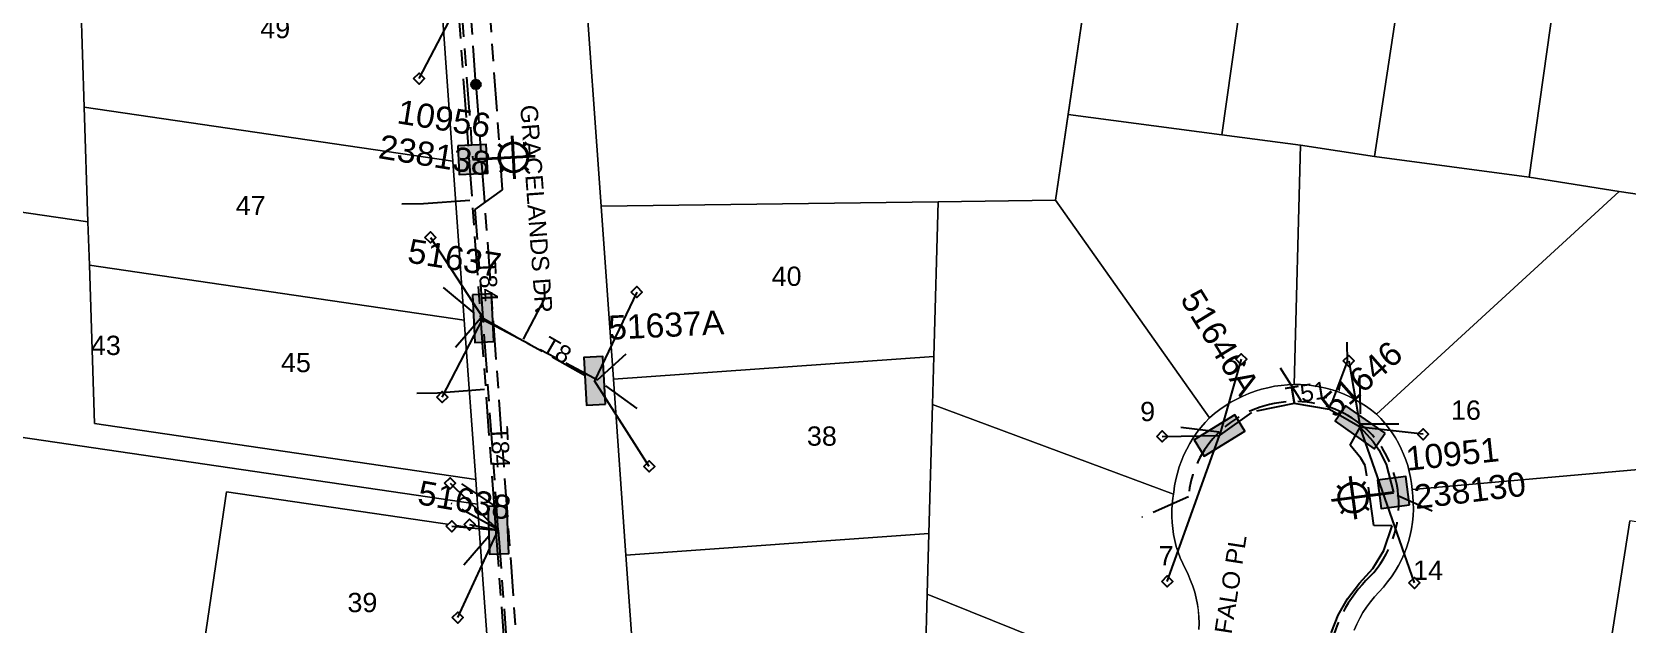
# Model space of a CAD drawing. Header units: metres. Extents: x 302094 to 304730, y 6265242 to 6268907.
# Drawn here: x 303927.4 to 304093, y 6267630.8 to 6267692.2 of the extents above; entities that cross this region are included whole.
import ezdxf
from ezdxf.enums import TextEntityAlignment as Align

# ---------------------------------------------------------------- set-up
doc = ezdxf.new("R2010")
doc.units = ezdxf.units.M
doc.linetypes.add('Cable Exist UG', pattern=[8.2, 4, -1.2, 1.8, -1.2])
doc.layers.get('0').update_dxf_attribs({"color": 6})
for name, color, linetype, lineweight in [('Cadastre Buildings_SP_EXT', 9, 'Continuous', 5), ('Cadastre Land Parcels_SP_EXT', 7, 'Continuous', 5), ('Cadastre Roads_SP_EXT', 9, 'Continuous', 5)]:
    doc.layers.add(name, color=color, linetype=linetype, lineweight=lineweight)
for name, color, linetype in [('Duct_SP_EXT', 7, 'Continuous'), ('Equip_HV_EXT', 7, 'Continuous'), ('Equip_SP_SL_EXT', 7, 'Continuous'), ('Mains_HV_EXT', 1, 'Continuous'), ('Mains_LV_EXT', 5, 'Continuous'), ('Mains_LV_SL_EXT', 4, 'Continuous'), ('Services_SP_EXT', 7, 'Continuous'), ('SupportsUG_SP_LV_EXT', 7, 'Continuous'), ('SupportsUG_SP_LV_SL_EXT', 7, 'Continuous'), ('Trench_SP_EXT', 7, 'Continuous')]:
    doc.layers.add(name, color=color, linetype=linetype)
doc.styles.add('COLUMN_LABEL', font='arial.ttf')
doc.styles.add('iecARIAL', font='arial.ttf', dxfattribs={"height": 2})
doc.styles.add('POLE_LABEL', font='arial.ttf')
doc.styles.get("Standard").update_dxf_attribs({"font": 'arial.ttf'})

# ---------------------------------------------------------------- blocks, each defined once
blk = doc.blocks.new('COLUMN_EXT')
blk.add_hatch(color=256).paths.add_polyline_path([(-1.49, 1.48), (-1.49, -1.49), (1.48, -1.49), (1.48, 1.48)])
blk.add_lwpolyline([(-1.49, -1.49), (1.48, -1.49), (1.48, 1.48), (-1.49, 1.48)], close=True)
for tag, height, style, flags, p in [('ASSET_NUM', 2.5, 'COLUMN_LABEL', 8, (2, 2)), ('STRUCTURE_PLANT_NUMBER', 0.2, 'POLE_LABEL', 9, (1.81, 0.03)), ('STREET_CODE', 0.2, 'COLUMN_LABEL', 9, (1.81, -0.2))]:
    blk.add_attdef(tag, text='', height=height, dxfattribs=dict(style=style, flags=flags)).set_placement(p, align=Align.MIDDLE_LEFT)
at = {"flags": 9}
for tag, p in [('COLUMN_TYPE', (1.81, -0.4)), ('OWNED_BY', (1.81, -0.6)), ('STATE', (1.81, -0.8)), ('USAGE', (1.81, -1)), ('STREETNAME', (1.81, -1.6)), ('LEGEND', (1.81, -1.2)), ('LOCATION', (1.81, -1.4)), ('SUBURB', (1.81, -1.8)), ('NOTES', (1.81, -2))]:
    blk.add_attdef(tag, text='', height=0.2, dxfattribs=at).set_placement(p, align=Align.MIDDLE_LEFT)
at = {"flags": 1}
blk.add_attdef('Z', (1.81, -2.35), '', height=0.2, dxfattribs=at)
blk = doc.blocks.new('PILLAR_EXT')
blk.add_hatch(color=256).paths.add_polyline_path([(-2.475, 0.99), (-2.475, -0.99), (2.475, -0.99), (2.475, 0.99)])
blk.add_lwpolyline([(-2.475, -0.99), (2.475, -0.99), (2.475, 0.99), (-2.475, 0.99)], close=True)
at = {"style": 'iecARIAL', "flags": 8}
blk.add_attdef('ASSET_NUM', (1.5, 3.5), '', height=2.5, dxfattribs=at)
for tag, p, flags in [('OWNED_BY', (0, -0.2), 9), ('STATE', (0, -0.4), 9), ('SUPPORT_TYPE', (0, -0.6), 9), ('STREETNAME', (0, -1.8), 9), ('USAGE', (0, -0.8), 9), ('LEGEND', (0, -1), 9), ('LOCATION', (0, -1.2), 9), ('NOTES', (0, -1.4), 9), ('PARENT', (0, -1.6), 9), ('SUBURB', (0, -2), 1)]:
    blk.add_attdef(tag, p, '', height=0.2, dxfattribs=dict(flags=flags))
blk = doc.blocks.new('SL_LANTERN_EXT')
at = {"lineweight": 40}
for p, q in [((-1.46, 5.68), (-1.06, 5.28)), ((0, 1.97), (0, 6.47)), ((1.46, 5.68), (1.06, 5.28)), ((-2.25, 4.22), (2.25, 4.22)), ((-1.46, 2.76), (-1.06, 3.16)), ((0, 0), (0, 2.72)), ((1.46, 2.76), (1.06, 3.16))]:
    blk.add_line(p, q, dxfattribs=at)
blk.add_circle((0, 4.22), 1.5, dxfattribs=at)
at = {"style": 'iecARIAL', "flags": 8}
blk.add_attdef('ASSET_NUM', (1.5, 1.5), '', height=2.5, dxfattribs=at)
for tag, p, height, flags in [('OPERATING_VOLTAGE', (0.98, -1.65), 0.2, 9), ('ORIENTATION', (0.98, -1.85), 0.2, 9), ('CONSTRUCTED_VOLTAGE', (0.98, -0.65), 0.2, 9), ('CONTROL_TYPE', (0.98, -0.85), 0.2, 9), ('LANTERN_PURPOSE', (0.98, -1.05), 0.2, 9), ('LANTERN_TYPE', (0.98, -1.25), 0.2, 9), ('NO_PHASES', (0.98, -1.45), 0.2, 9), ('LNUMBER', (2.18, -3.25), 2.5, 8), ('OWNED_BY', (0.98, -2.05), 0.2, 9), ('STATE', (0.98, -2.25), 0.2, 9), ('USAGE', (0.98, -2.45), 0.2, 9), ('CEXIST', (0.98, -2.65), 0.2, 9), ('CNEW', (0.98, -2.85), 0.2, 9), ('CNUMBER', (0.98, -3.05), 0.2, 9), ('CREMOVE', (0.98, -3.25), 0.2, 9), ('CREPLACE', (0.98, -3.45), 0.2, 9), ('LKINGHEIGHT', (0.98, -3.65), 0.2, 9), ('LBRACKET', (0.98, -3.85), 0.2, 9), ('LBRACKETVOCAB', (0.98, -4.05), 0.2, 9), ('LCATEGORY', (0.98, -4.25), 0.2, 9), ('LCHARGE1', (0.98, -4.45), 0.2, 9), ('LCHARGE1PERCENT', (0.98, -4.65), 0.2, 9), ('LCHARGE2', (0.98, -4.85), 0.2, 9), ('LCHARGE2PERCENT', (0.98, -5.05), 0.2, 9), ('LCHARGE3', (0.98, -5.25), 0.2, 9), ('LCHARGE3PERCENT', (0.98, -5.45), 0.2, 9), ('LEXIST', (0.98, -5.65), 0.2, 9), ('LLAMP', (0.98, -5.85), 0.2, 9), ('LLAMPVOCAB', (0.98, -6.05), 0.2, 9), ('LMAST', (0.98, -6.25), 0.2, 9), ('LMASTVOCAB', (0.98, -6.45), 0.2, 9), ('LNEW', (0.98, -6.65), 0.2, 9), ('LANTNUMBER', (0.98, -6.85), 0.2, 9), ('LOUTREACH', (0.98, -7.25), 0.2, 9), ('LOUTREACHVOCAB', (0.98, -7.45), 0.2, 9), ('LRATECODE', (0.98, -7.65), 0.2, 9), ('LREMOVE', (0.98, -7.85), 0.2, 9), ('LREPLACE', (0.98, -8.05), 0.2, 9), ('LTYPE', (0.98, -8.25), 0.2, 9), ('LTYPEVOCAB', (0.98, -8.45), 0.2, 9), ('STREETNAME', (0.98, -9.25), 0.2, 9), ('SUBURB', (0.98, -9.45), 0.2, 1), ('LEGEND', (0.98, -8.65), 0.2, 9), ('LOCATION', (0.98, -8.85), 0.2, 9), ('NOTES', (0.98, -9.05), 0.2, 9)]:
    blk.add_attdef(tag, p, '', height=height, dxfattribs=dict(flags=flags))
blk = doc.blocks.new('CCP_EXT')
at = {"flags": 9}
for tag, p in [('LIFE_SUPPORT', (0, -1.6)), ('STATE', (0, -1.8)), ('NOTES', (0, -2))]:
    blk.add_attdef(tag, text='', height=0.2, dxfattribs=at).set_placement(p, align=Align.MIDDLE_LEFT)
blk.add_wipeout([(0, 0.57), (0.57, 0), (0, -0.57), (-0.57, 0)])
blk.add_lwpolyline([(-0.57, 0), (0, 0.57), (0.57, 0), (0, -0.57), (-0.57, 0)])
at = {"flags": 1}
blk.add_attdef('Z', (0, 0), '', height=0.2, dxfattribs=at)
at = {"flags": 9}
for tag, p in [('CCP_TYPE', (0, 0)), ('CONSTRUCTED_VOLTAGE', (0, -0.2)), ('OPERATING_VOLTAGE', (0, -0.6)), ('ORIENTATION', (0, -0.8)), ('OWNED_BY', (0, -1)), ('NO_PHASES', (0, -0.4)), ('USAGE', (0, -1.2)), ('LEGEND', (0, -1.4))]:
    blk.add_attdef(tag, text='', height=0.2, dxfattribs=at).set_placement(p, align=Align.MIDDLE_LEFT)
blk = doc.blocks.new('CONNECTOR_NODE_EXT')
h = blk.add_hatch(color=256)
edge = h.paths.add_edge_path()
edge.add_arc((0, 0), 0.5, 0, 360)
blk.add_circle((0, 0), 0.5)
at = {"flags": 1}
blk.add_attdef('Z', (0, 0), '', height=0.2, dxfattribs=at)
at = {"flags": 9}
for tag, p in [('CONNECTOR_TYPE', (0, 0)), ('CONSTRUCTED_VOLTAGE', (0, -0.2)), ('OPERATING_VOLTAGE', (0, -0.6)), ('ORIENTATION', (0, -0.8)), ('SUBTYPE', (0, -1)), ('NO_PHASES', (0, -0.4)), ('USAGE', (0, -1.2)), ('NOTES', (0, -1.4))]:
    blk.add_attdef(tag, text='', height=0.2, dxfattribs=at).set_placement(p, align=Align.MIDDLE_LEFT)

msp = doc.modelspace()

# ---------------------------------------------------------------- linework, layer by layer
at = {"layer": 'Cadastre Buildings_SP_EXT', "linetype": 'Continuous'}
for points in [[(304034.96, 6267683.7), (304040.44, 6267720.85), (304032.53, 6267721.92), (304024.34, 6267723.02), (303994.08, 6267727.09), (303990.15, 6267726.6), (303986.99, 6267724.21), (303985.43, 6267720.58), (303985.19, 6267718.85), (303984.98, 6267717.11), (303984.81, 6267715.38), (303984.67, 6267713.64), (303984.55, 6267711.9), (303984.47, 6267710.16), (303984.42, 6267708.42), (303984.41, 6267706.67), (303984.42, 6267704.92), (303984.47, 6267703.18), (303984.54, 6267701.44), (303984.65, 6267699.71), (303986.48, 6267674.16), (304021.48, 6267674.62), (304033.66, 6267674.78), (304034.96, 6267683.7)], [(304056.06, 6267718.02), (304040.44, 6267720.85), (304034.96, 6267683.69), (304050.92, 6267681.56), (304056.06, 6267718.02)], [(304059.08, 6267680.49), (304066.78, 6267679.32), (304072.3, 6267715.78), (304056.06, 6267718.02), (304050.92, 6267681.56), (304059.08, 6267680.49)]]:
    msp.add_lwpolyline(points, close=True, dxfattribs=at)
at = {"layer": 'Cadastre Land Parcels_SP_EXT', "linetype": 'Continuous'}
for points in [[(303937.3, 6267734.74), (303933.83, 6267735.21), (303928.86, 6267701.36), (303912.86, 6267703.71), (303911.84, 6267696.78), (303909.08, 6267677.98), (303908.8, 6267676.1), (303933.23, 6267672.53), (303932.85, 6267684.45), (303932.33, 6267700.87), (303937.3, 6267734.74)], [(304087.95, 6267713.51), (304072.3, 6267715.78), (304066.78, 6267679.32), (304082.83, 6267677.16), (304087.95, 6267713.51)], [(304104.07, 6267711.28), (304087.95, 6267713.51), (304082.83, 6267677.16), (304092.17, 6267675.7), (304098.24, 6267674.77), (304100.86, 6267691.61), (304104.07, 6267711.28)], [(303971.11, 6267678.83), (303969.94, 6267695.41), (303949.3, 6267698.37), (303932.33, 6267700.87), (303932.85, 6267684.45), (303971.11, 6267678.83)], [(303971.11, 6267678.83), (303932.85, 6267684.45), (303933.23, 6267672.53), (303933.38, 6267668.03), (303972.29, 6267662.32), (303971.11, 6267678.83)], [(303973.66, 6267643.25), (303973.48, 6267645.81), (303933.9, 6267651.62), (303933.38, 6267668.03), (303933.23, 6267672.53), (303908.8, 6267676.1), (303906.32, 6267659.18), (303905.45, 6267653.25), (303973.66, 6267643.25)], [(304021.03, 6267658.58), (304021.48, 6267674.62), (303986.48, 6267674.16), (303987.77, 6267656.2), (304021.03, 6267658.58)], [(304033.66, 6267674.78), (304021.48, 6267674.62), (304021.03, 6267658.58), (304020.89, 6267653.6), (304045.91, 6267644.27), (304045.93, 6267644.5), (304046.02, 6267645.16), (304046.14, 6267645.82), (304046.3, 6267646.47), (304046.5, 6267647.11), (304046.72, 6267647.74), (304046.98, 6267648.36), (304047.28, 6267648.96), (304047.6, 6267649.55), (304047.95, 6267650.12), (304048.33, 6267650.67), (304048.74, 6267651.2), (304049.18, 6267651.71), (304049.64, 6267652.19), (304033.66, 6267674.78)], [(304098.24, 6267674.77), (304092.17, 6267675.7), (304066.98, 6267652.57), (304067.42, 6267652.12), (304067.84, 6267651.65), (304068.23, 6267651.16), (304068.6, 6267650.64), (304068.94, 6267650.11), (304069.25, 6267649.57), (304069.54, 6267649), (304069.79, 6267648.43), (304070.02, 6267647.84), (304070.21, 6267647.24), (304070.37, 6267646.63), (304070.51, 6267646.01), (304070.6, 6267645.39), (304070.67, 6267644.76), (304094.18, 6267646.83), (304095.75, 6267657.54), (304098.24, 6267674.77)], [(303972.29, 6267662.32), (303933.38, 6267668.03), (303933.9, 6267651.62), (303973.48, 6267645.81), (303972.29, 6267662.32)], [(304020.89, 6267653.6), (304021.03, 6267658.58), (303987.77, 6267656.2), (303989.07, 6267637.95), (304020.51, 6267640.2), (304020.89, 6267653.6)], [(303973.66, 6267643.25), (303905.45, 6267653.25), (303903.56, 6267640.39), (303901.24, 6267624.56), (303897.4, 6267598.41), (303922.86, 6267600.35), (303941.32, 6267601.76), (303944.05, 6267620.35), (303947.6, 6267644.54), (303973.84, 6267640.7), (303973.66, 6267643.25)], [(303973.84, 6267640.7), (303947.6, 6267644.54), (303944.05, 6267620.35), (303975.14, 6267622.59), (303973.84, 6267640.7)], [(304123.06, 6267619.73), (304125.52, 6267636.65), (304093.27, 6267641.51), (304090.57, 6267624.33), (304123.06, 6267619.73)], [(304019.97, 6267620.91), (304020.34, 6267633.91), (304020.51, 6267640.2), (303989.07, 6267637.95), (303990.45, 6267618.8), (304010.89, 6267620.26), (304019.97, 6267620.91)], [(304047.46, 6267622.97), (304020.34, 6267633.91), (304019.97, 6267620.91), (304039.25, 6267598.86), (304039.27, 6267598.89), (304040.15, 6267599.87), (304040.98, 6267600.91), (304041.75, 6267601.99), (304042.47, 6267603.1), (304043.12, 6267604.25), (304043.72, 6267605.43), (304044.25, 6267606.65), (304044.72, 6267607.89), (304045.12, 6267609.15), (304045.46, 6267610.43), (304045.73, 6267611.72), (304045.94, 6267613.03), (304047.46, 6267622.97)]]:
    msp.add_lwpolyline(points, close=True, dxfattribs=at)
for points in [[(304048.54, 6267630.25), (304048.55, 6267630.9), (304048.53, 6267631.55), (304048.48, 6267632.2), (304048.38, 6267632.84), (304048.26, 6267633.48), (304048.1, 6267634.11), (304047.91, 6267634.73), (304047.68, 6267635.33), (304047.43, 6267635.93), (304046.86, 6267637.08), (304046.61, 6267637.66), (304046.38, 6267638.25), (304046.19, 6267638.85), (304046.04, 6267639.46), (304045.91, 6267640.08), (304045.82, 6267640.71), (304045.75, 6267641.34), (304045.73, 6267641.97), (304045.73, 6267642.6), (304045.77, 6267643.23), (304045.84, 6267643.86), (304045.91, 6267644.27), (304045.91, 6267644.27), (304020.89, 6267653.6), (304020.51, 6267640.2), (304020.34, 6267633.91), (304047.46, 6267622.97)], [(304094.18, 6267646.83), (304070.67, 6267644.76), (304070.75, 6267644.09), (304070.79, 6267643.41), (304070.8, 6267642.73), (304070.77, 6267642.05), (304070.7, 6267641.38), (304070.6, 6267640.7), (304070.46, 6267640.04), (304070.29, 6267639.38), (304070.08, 6267638.73), (304069.84, 6267638.1), (304069.56, 6267637.48), (304069.25, 6267636.87), (304068.91, 6267636.28), (304068.54, 6267635.72), (304068.13, 6267635.17), (304067.7, 6267634.64), (304066.78, 6267633.64), (304066.35, 6267633.11), (304065.95, 6267632.57), (304065.57, 6267632), (304065.23, 6267631.41), (304064.92, 6267630.8), (304064.65, 6267630.18)], [(304090.57, 6267624.33), (304093.27, 6267641.51)]]:
    msp.add_lwpolyline(points, dxfattribs=at)
at = {"layer": 'Duct_SP_EXT', "linetype": 'Continuous'}
for points in [[(303965.81, 6267674.39), (303968.07, 6267674.43), (303972.85, 6267674.77)], [(303980.57, 6267666.08), (303980.6, 6267664.59), (303978.39, 6267660.35)]]:
    msp.add_lwpolyline(points, dxfattribs=at)
at = {"layer": 'Mains_HV_EXT', "linetype": 'Cable Exist UG'}
msp.add_lwpolyline([(303973.49, 6267686.79), (303972.68, 6267698.49), (303972.58, 6267712.14), (303975.46, 6267739.7), (304004, 6267735.82)], dxfattribs=at)
at = {"layer": 'Mains_LV_EXT', "linetype": 'Cable Exist UG'}
for points in [[(303974.25, 6267662.53), (303973.42, 6267673.81), (303976.27, 6267675.85), (303974.96, 6267694.23), (303971.9, 6267695.65)], [(303974.25, 6267662.53), (303985.82, 6267656.05)], [(303975.82, 6267640.55), (303974.25, 6267662.53)], [(304065.26, 6267651.23), (304062.08, 6267653.08), (304058.43, 6267653.7), (304054, 6267652.77), (304050.68, 6267650.37)], [(304058.46, 6267606.67), (304061.69, 6267627.22), (304062.29, 6267629.95), (304063.01, 6267631.72), (304063.96, 6267633.41), (304065.21, 6267635.05), (304066.59, 6267636.57), (304067.73, 6267638.42), (304068.6, 6267641), (304066.71, 6267641.04), (304065.81, 6267647.24), (304065.35, 6267648.01), (304064.23, 6267649.35), (304065.26, 6267651.23)]]:
    msp.add_lwpolyline(points, dxfattribs=at)
at = {"layer": 'Mains_LV_SL_EXT', "linetype": 'Cable Exist UG'}
for points in [[(303971.92, 6267695.72), (303973.17, 6267679)], [(304065.26, 6267651.23), (304066.61, 6267649.75), (304067.22, 6267648.87), (304067.98, 6267647.41), (304068.73, 6267644.46)]]:
    msp.add_lwpolyline(points, dxfattribs=at)
at = {"layer": 'Trench_SP_EXT', "linetype": 'Cable Exist UG'}
for points in [[(303971.6, 6267695.54), (303973.97, 6267662.52)], [(303970.1, 6267665.71), (303973.97, 6267662.52), (303970.72, 6267658.74)], [(303973.97, 6267662.52), (303975.55, 6267661.7)], [(303975.55, 6267661.7), (303984.45, 6267657.05)], [(303990.22, 6267653.17), (303986.13, 6267656.15), (303989.85, 6267659.54)], [(304059.14, 6267653.98), (304056.46, 6267658.2)], [(303984.45, 6267657.05), (303986.13, 6267656.15)], [(304065.22, 6267656.61), (304065.29, 6267651.59), (304070.3, 6267651.58)], [(304047.45, 6267644), (304042.63, 6267641.88)], [(304069.11, 6267644.19), (304073.67, 6267642.15)], [(303975.54, 6267640.76), (303976.86, 6267622.69)]]:
    msp.add_lwpolyline(points, dxfattribs=at)
for points in [[(304065.29, 6267651.59, 0.370739), (304050.63, 6267650.72)], [(304065.88, 6267635.32, 0.453603), (304065.29, 6267651.59)], [(304050.63, 6267650.72, 0.180399), (304047.45, 6267644)], [(304061.97, 6267626.81, -0.171526), (304065.88, 6267635.32)]]:
    msp.add_lwpolyline(points, format="xyb", dxfattribs=at)

# ---------------------------------------------------------------- block references
at = {"layer": 'Equip_HV_EXT'}
msp.add_blockref('CONNECTOR_NODE_EXT', (303973.49, 6267686.79), dxfattribs=at)
at = {"layer": 'Equip_SP_SL_EXT'}
ref = msp.add_blockref('SL_LANTERN_EXT', (303973.17, 6267679), dxfattribs=dict(at, rotation=273.1034382550968))
ref.add_attrib('ASSET_NUM', '10956', dxfattribs={"layer": '0', "height": 2.5, "rotation": 350.9143, "style": 'iecARIAL'}).set_placement((303974.67, 6267680.5), align=Align.BOTTOM_RIGHT)
ref = msp.add_blockref('SL_LANTERN_EXT', (304068.73, 6267644.46), dxfattribs=dict(at, rotation=97.56241148716096))
ref.add_attrib('ASSET_NUM', '10951', dxfattribs={"layer": '0', "height": 2.5, "rotation": 5.9599, "style": 'iecARIAL'}).set_placement((304070.23, 6267645.96), align=Align.BOTTOM_LEFT)
at = {"layer": 'SupportsUG_SP_LV_EXT'}
ref = msp.add_blockref('PILLAR_EXT', (303974.25, 6267662.53), dxfattribs=dict(at, rotation=272.9171933432307))
ref.add_attrib('ASSET_NUM', '51637', dxfattribs={"layer": '0', "height": 2.5, "rotation": 350.7078, "style": 'iecARIAL'}).set_placement((303975.75, 6267666.03), align=Align.BOTTOM_RIGHT)
ref = msp.add_blockref('PILLAR_EXT', (304050.68, 6267650.37), dxfattribs=dict(at, rotation=211.4704409401802))
ref.add_attrib('ASSET_NUM', '51646A', dxfattribs={"layer": '0', "height": 2.5, "rotation": 301.5067, "style": 'iecARIAL'}).set_placement((304052.18, 6267653.87), align=Align.BOTTOM_RIGHT)
ref = msp.add_blockref('PILLAR_EXT', (303985.82, 6267656.05), dxfattribs=dict(at, rotation=92.88753064046016))
ref.add_attrib('ASSET_NUM', '51637A', dxfattribs={"layer": '0', "height": 2.5, "rotation": 2.7859, "style": 'iecARIAL'}).set_placement((303987.32, 6267659.55), align=Align.BOTTOM_LEFT)
ref = msp.add_blockref('PILLAR_EXT', (304065.26, 6267651.23), dxfattribs=dict(at, rotation=144.9794894000709))
ref.add_attrib('ASSET_NUM', '51646', dxfattribs={"layer": '0', "height": 2.5, "rotation": 41.4357, "style": 'iecARIAL'}).set_placement((304066.76, 6267654.73), align=Align.BOTTOM_CENTER)
ref = msp.add_blockref('PILLAR_EXT', (303975.82, 6267640.55), dxfattribs=dict(at, rotation=272.0715430764553))
ref.add_attrib('ASSET_NUM', '51638', dxfattribs={"layer": '0', "height": 2.5, "rotation": 350.0152, "style": 'iecARIAL'}).set_placement((303977.32, 6267644.05), align=Align.TOP_RIGHT)
at = {"layer": 'SupportsUG_SP_LV_SL_EXT'}
ref = msp.add_blockref('COLUMN_EXT', (303973.17, 6267679), dxfattribs=dict(at, rotation=273.1034382550968))
ref.add_attrib('ASSET_NUM', '238138', dxfattribs={"layer": '0', "height": 2.5, "rotation": 350.7437, "style": 'COLUMN_LABEL'}).set_placement((303975.17, 6267679.75), align=Align.TOP_RIGHT)
ref = msp.add_blockref('COLUMN_EXT', (304068.73, 6267644.46), dxfattribs=dict(at, rotation=97.56241148716096))
ref.add_attrib('ASSET_NUM', '238130', dxfattribs={"layer": '0', "height": 2.5, "rotation": 6.9603, "style": 'COLUMN_LABEL'}).set_placement((304070.73, 6267645.21), align=Align.TOP_LEFT)

# ---------------------------------------------------------------- texts
at = {"layer": 'Cadastre Land Parcels_SP_EXT'}
for s, p in [('49', (303951.11, 6267691.59)), ('47', (303948.57, 6267673.23)), ('40', (304004.19, 6267665.89)), ('43', (303933.53, 6267658.72)), ('45', (303953.26, 6267656.94)), ('9', (304042.44, 6267651.86)), ('16', (304074.7, 6267652)), ('38', (304007.85, 6267649.31)), ('7', (304044.36, 6267636.89)), ('14', (304070.77, 6267635.39)), ('39', (303960.16, 6267632.04))]:
    msp.add_text(s, height=2, dxfattribs=at).set_placement(p)
at = {"layer": 'Cadastre Roads_SP_EXT'}
for s, rotation, p in [('GRACELANDS DR', 274.1765, (303978.09, 6267684.61)), ('REFALO PL', 81.2151, (304051.39, 6267626.24))]:
    msp.add_text(s, height=1.8, rotation=rotation, dxfattribs=at).set_placement(p)
at = {"layer": 'Mains_LV_EXT'}
for s, rotation, p in [('T84', 273.0661, (303973.78, 6267668.53)), ('T8', 329.9764, (303980.19, 6267659.19)), ('T51', 9.2562, (304057.69, 6267653.56)), ('T84', 273.0485, (303975.03, 6267651.3))]:
    msp.add_text(s, height=1.8, rotation=rotation, dxfattribs=at).set_placement(p)

# ---------------------------------------------------------------- next in the draw order: block references
at = {"layer": 'Services_SP_EXT'}
for p in [(303967.59, 6267687.4), (303968.78, 6267670.92), (303990.19, 6267665.25), (304052.93, 6267658.28), (304064.09, 6267658.11), (303970, 6267654.35), (304071.8, 6267650.5), (304044.73, 6267650.28), (303991.48, 6267647.16), (303970.81, 6267645.41), (303970.99, 6267640.95), (304045.26, 6267635.23), (304070.91, 6267635.08), (303971.61, 6267631.47)]:
    msp.add_blockref('CCP_EXT', p, dxfattribs=at)

# ---------------------------------------------------------------- next in the draw order: linework, layer by layer
at = {"layer": 'Cadastre Buildings_SP_EXT', "linetype": 'Continuous'}
for points in [[(304050.92, 6267681.56), (304034.96, 6267683.69), (304033.66, 6267674.78), (304049.64, 6267652.19), (304050.17, 6267652.64), (304050.71, 6267653.06), (304051.28, 6267653.46), (304051.86, 6267653.82), (304052.47, 6267654.15), (304053.09, 6267654.45), (304053.72, 6267654.72), (304054.37, 6267654.96), (304055.03, 6267655.17), (304055.7, 6267655.33), (304056.38, 6267655.47), (304057.06, 6267655.57), (304057.75, 6267655.63), (304058.44, 6267655.66), (304059.08, 6267680.49), (304050.92, 6267681.56)], [(304066.78, 6267679.32), (304059.08, 6267680.49), (304058.44, 6267655.66), (304059.1, 6267655.65), (304059.76, 6267655.61), (304060.42, 6267655.53), (304061.08, 6267655.42), (304061.72, 6267655.28), (304062.36, 6267655.1), (304062.99, 6267654.89), (304063.61, 6267654.65), (304064.21, 6267654.38), (304064.8, 6267654.07), (304065.37, 6267653.74), (304065.93, 6267653.38), (304066.47, 6267652.99), (304066.98, 6267652.57), (304092.17, 6267675.7), (304082.83, 6267677.16), (304066.78, 6267679.32)]]:
    msp.add_lwpolyline(points, close=True, dxfattribs=at)
at = {"layer": 'Cadastre Roads_SP_EXT', "linetype": 'Continuous'}
msp.add_lwpolyline([(304064.65, 6267630.18), (304064.92, 6267630.8), (304065.23, 6267631.41), (304065.57, 6267632), (304065.95, 6267632.56), (304066.35, 6267633.11), (304066.78, 6267633.64), (304067.7, 6267634.64), (304068.13, 6267635.17), (304068.54, 6267635.72), (304068.91, 6267636.29), (304069.25, 6267636.87), (304069.56, 6267637.48), (304069.84, 6267638.1), (304070.08, 6267638.73), (304070.29, 6267639.38), (304070.46, 6267640.04), (304070.6, 6267640.7), (304070.7, 6267641.38), (304070.77, 6267642.05), (304070.8, 6267642.73), (304070.79, 6267643.41), (304070.75, 6267644.09), (304070.67, 6267644.76), (304070.6, 6267645.39), (304070.51, 6267646.01), (304070.37, 6267646.63), (304070.21, 6267647.24), (304070.02, 6267647.84), (304069.79, 6267648.43), (304069.54, 6267649), (304069.25, 6267649.57), (304068.94, 6267650.11), (304068.6, 6267650.64), (304068.23, 6267651.16), (304067.84, 6267651.65), (304067.42, 6267652.12), (304066.98, 6267652.57), (304066.47, 6267652.99), (304065.93, 6267653.38), (304065.37, 6267653.74), (304064.8, 6267654.07), (304064.21, 6267654.38), (304063.61, 6267654.65), (304062.99, 6267654.89), (304062.36, 6267655.1), (304061.72, 6267655.28), (304061.07, 6267655.42), (304060.42, 6267655.53), (304059.76, 6267655.61), (304059.1, 6267655.65), (304058.44, 6267655.66), (304057.75, 6267655.63), (304057.06, 6267655.57), (304056.38, 6267655.47), (304055.7, 6267655.33), (304055.03, 6267655.17), (304054.37, 6267654.96), (304053.72, 6267654.72), (304053.09, 6267654.46), (304052.47, 6267654.15), (304051.86, 6267653.82), (304051.28, 6267653.46), (304050.71, 6267653.06), (304050.17, 6267652.64), (304049.64, 6267652.19), (304049.18, 6267651.71), (304048.74, 6267651.2), (304048.33, 6267650.67), (304047.95, 6267650.12), (304047.6, 6267649.55), (304047.28, 6267648.96), (304046.98, 6267648.36), (304046.73, 6267647.74), (304046.5, 6267647.11), (304046.3, 6267646.47), (304046.14, 6267645.82), (304046.02, 6267645.16), (304045.93, 6267644.5), (304045.91, 6267644.27), (304045.84, 6267643.86), (304045.77, 6267643.23), (304045.73, 6267642.6), (304045.73, 6267641.97), (304045.76, 6267641.34), (304045.82, 6267640.71), (304045.91, 6267640.08), (304046.04, 6267639.46), (304046.19, 6267638.85), (304046.38, 6267638.25), (304046.61, 6267637.66), (304046.86, 6267637.08), (304047.43, 6267635.93), (304047.68, 6267635.33), (304047.91, 6267634.73), (304048.1, 6267634.11), (304048.26, 6267633.48), (304048.38, 6267632.84), (304048.47, 6267632.2), (304048.53, 6267631.55), (304048.55, 6267630.9), (304048.54, 6267630.25)], dxfattribs=at)
at = {"layer": 'Duct_SP_EXT', "linetype": 'Continuous'}
for points in [[(304063.88, 6267660.06), (304063.93, 6267658.05), (304062.28, 6267653.62)], [(303967.36, 6267654.77), (303969.5, 6267654.8), (303974.37, 6267655.16)]]:
    msp.add_lwpolyline(points, dxfattribs=at)
at = {"layer": 'Services_SP_EXT'}
for points in [[(303967.59, 6267687.4), (303971.9, 6267695.65)], [(303968.78, 6267670.92), (303974.25, 6267662.53)], [(303990.19, 6267665.25), (303985.82, 6267656.05)], [(303970, 6267654.35), (303974.25, 6267662.53)], [(304052.93, 6267658.28), (304050.68, 6267650.37)], [(304064.09, 6267658.11), (304065.26, 6267651.23)], [(303991.48, 6267647.16), (303985.82, 6267656.05)], [(304070.91, 6267635.08), (304065.26, 6267651.23)], [(304071.8, 6267650.5), (304065.26, 6267651.23)], [(304044.73, 6267650.28), (304050.68, 6267650.37)], [(304045.26, 6267635.23), (304050.68, 6267650.37)]]:
    msp.add_lwpolyline(points, dxfattribs=at)
at = {"layer": 'Trench_SP_EXT', "linetype": 'Cable Exist UG'}
for points in [[(304050.63, 6267650.72), (304045.74, 6267651.32)], [(303975.37, 6267643.15), (303971.07, 6267646.02)]]:
    msp.add_lwpolyline(points, dxfattribs=at)

# ---------------------------------------------------------------- next in the draw order: block references
at = {"layer": 'Services_SP_EXT'}
msp.add_blockref('CCP_EXT', (303972.84, 6267641.13), dxfattribs=at)

# ---------------------------------------------------------------- next in the draw order: linework, layer by layer
at = {"layer": 'Cadastre Roads_SP_EXT', "linetype": 'Continuous'}
msp.add_lwpolyline([(303969.94, 6267695.41), (303971.11, 6267678.83), (303972.29, 6267662.32), (303973.48, 6267645.81), (303973.66, 6267643.25), (303973.84, 6267640.7), (303975.14, 6267622.59), (303976.45, 6267604.29), (303977.6, 6267588.33), (303985.84, 6267592.97), (303992.05, 6267596.48), (303990.45, 6267618.8), (303989.07, 6267637.95), (303987.77, 6267656.2), (303986.48, 6267674.16), (303984.65, 6267699.71)], dxfattribs=at)
at = {"layer": 'Mains_HV_EXT', "linetype": 'Cable Exist UG'}
msp.add_lwpolyline([(303973.49, 6267686.79), (303978.31, 6267620.69)], dxfattribs=at)
at = {"layer": 'Mains_LV_EXT', "linetype": 'Cable Exist UG'}
msp.add_lwpolyline([(303975.82, 6267640.55), (303977.3, 6267620.21), (303968.4, 6267619.59), (303963.13, 6267617.47)], dxfattribs=at)
at = {"layer": 'Services_SP_EXT'}
for points in [[(303970.81, 6267645.41), (303975.82, 6267640.55)], [(303970.99, 6267640.95), (303975.82, 6267640.55)], [(303972.84, 6267641.13), (303975.82, 6267640.55)], [(303971.61, 6267631.47), (303975.82, 6267640.55)]]:
    msp.add_lwpolyline(points, dxfattribs=at)
at = {"layer": 'Trench_SP_EXT', "linetype": 'Cable Exist UG'}
for points in [[(303973.97, 6267662.52), (303975.35, 6267643.46), (303975.54, 6267640.76)], [(303972.23, 6267636.94), (303975.54, 6267640.76), (303970.93, 6267643.32)]]:
    msp.add_lwpolyline(points, dxfattribs=at)

doc.saveas('drawing.dxf')
